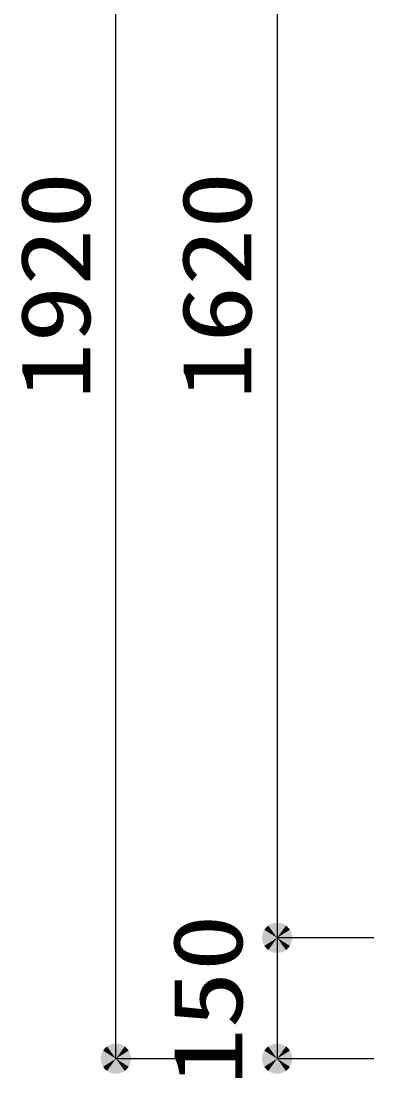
# Model space of a CAD drawing. Units: millimetres, scale not verified. Extents: x -8093 to 8093, y -5792 to 5792.
# Drawn here: x -6998 to -6561, y 2909 to 4221 of the extents above; entities that cross this region are included whole.
import ezdxf
from ezdxf.enums import TextEntityAlignment as Align

# ---------------------------------------------------------------- set-up
doc = ezdxf.new("R2010")
doc.units = ezdxf.units.MM
doc.header["$LTSCALE"] = 30
doc.layers.add('0-4_00クル-フ-6寸法', color=132, linetype='Continuous', lineweight=25)
doc.styles.add('ＭＳ ゴシック', font='')
doc.styles.get('ＭＳ ゴシック').set_extended_font_data('MS Gothic')

msp = doc.modelspace()

# ---------------------------------------------------------------- linework, layer by layer
at = {"layer": '0-4_00クル-フ-6寸法', "color": 4}
for p, q in [((-6880.6, 2932.94), (-6880.6, 4852.94)), ((-6680.6, 4702.94), (-6680.6, 3082.94)), ((-6560.6, 3082.94), (-6680.6, 3082.94)), ((-6560.6, 3082.94), (-6680.6, 3082.94)), ((-6680.6, 3082.94), (-6680.6, 2932.94)), ((-6760.6, 2932.94), (-6880.6, 2932.94)), ((-6560.6, 2932.94), (-6680.6, 2932.94))]:
    msp.add_line(p, q, dxfattribs=at)
at = {"layer": '0-4_00クル-フ-6寸法'}
for points in [[(-6680.6, 3082.94), (-6696.43, 3092.99), (-6695.04, 3094.89)], [(-6680.6, 3082.94), (-6696.43, 3092.99), (-6695.04, 3094.89)], [(-6680.6, 3082.94), (-6695.04, 3094.89), (-6693.43, 3096.61)], [(-6680.6, 3082.94), (-6695.04, 3094.89), (-6693.43, 3096.61)], [(-6680.6, 3082.94), (-6693.43, 3096.61), (-6691.62, 3098.11)], [(-6680.6, 3082.94), (-6693.43, 3096.61), (-6691.62, 3098.11)], [(-6680.6, 3082.94), (-6691.62, 3098.11), (-6689.63, 3099.37)], [(-6680.6, 3082.94), (-6691.62, 3098.11), (-6689.63, 3099.37)], [(-6680.6, 3082.94), (-6689.63, 3099.37), (-6687.5, 3100.38)], [(-6680.6, 3082.94), (-6689.63, 3099.37), (-6687.5, 3100.38)], [(-6680.6, 3082.94), (-6687.5, 3100.38), (-6685.26, 3101.1)], [(-6680.6, 3082.94), (-6687.5, 3100.38), (-6685.26, 3101.1)], [(-6680.6, 3082.94), (-6685.26, 3101.1), (-6682.95, 3101.55)], [(-6680.6, 3082.94), (-6685.26, 3101.1), (-6682.95, 3101.55)], [(-6680.6, 3082.94), (-6682.95, 3101.55), (-6680.6, 3101.69)], [(-6680.6, 3082.94), (-6682.95, 3101.55), (-6680.6, 3101.69)], [(-6680.6, 3082.94), (-6680.6, 3101.69), (-6678.25, 3101.55)], [(-6680.6, 3082.94), (-6680.6, 3101.69), (-6678.25, 3101.55)], [(-6680.6, 3082.94), (-6678.25, 3101.55), (-6675.93, 3101.1)], [(-6680.6, 3082.94), (-6678.25, 3101.55), (-6675.93, 3101.1)], [(-6680.6, 3082.94), (-6675.93, 3101.1), (-6673.69, 3100.38)], [(-6680.6, 3082.94), (-6675.93, 3101.1), (-6673.69, 3100.38)], [(-6680.6, 3082.94), (-6673.69, 3100.38), (-6671.56, 3099.37)], [(-6680.6, 3082.94), (-6673.69, 3100.38), (-6671.56, 3099.37)], [(-6680.6, 3082.94), (-6671.56, 3099.37), (-6669.57, 3098.11)], [(-6680.6, 3082.94), (-6671.56, 3099.37), (-6669.57, 3098.11)], [(-6680.6, 3082.94), (-6669.57, 3098.11), (-6667.76, 3096.61)], [(-6680.6, 3082.94), (-6669.57, 3098.11), (-6667.76, 3096.61)], [(-6680.6, 3082.94), (-6667.76, 3096.61), (-6666.15, 3094.89)], [(-6680.6, 3082.94), (-6667.76, 3096.61), (-6666.15, 3094.89)], [(-6680.6, 3082.94), (-6666.15, 3094.89), (-6664.76, 3092.99)], [(-6680.6, 3082.94), (-6666.15, 3094.89), (-6664.76, 3092.99)], [(-6680.6, 3082.94), (-6699.31, 3084.12), (-6699.01, 3086.46)], [(-6680.6, 3082.94), (-6699.31, 3084.12), (-6699.01, 3086.46)], [(-6680.6, 3082.94), (-6699.31, 3081.77), (-6699.31, 3084.12)], [(-6680.6, 3082.94), (-6699.31, 3081.77), (-6699.31, 3084.12)], [(-6680.6, 3082.94), (-6699.01, 3079.43), (-6699.31, 3081.77)], [(-6680.6, 3082.94), (-6699.01, 3079.43), (-6699.31, 3081.77)], [(-6680.6, 3082.94), (-6699.01, 3086.46), (-6698.43, 3088.74)], [(-6680.6, 3082.94), (-6699.01, 3086.46), (-6698.43, 3088.74)], [(-6680.6, 3082.94), (-6698.43, 3077.15), (-6699.01, 3079.43)], [(-6680.6, 3082.94), (-6698.43, 3077.15), (-6699.01, 3079.43)], [(-6680.6, 3082.94), (-6698.43, 3088.74), (-6697.56, 3090.93)], [(-6680.6, 3082.94), (-6698.43, 3088.74), (-6697.56, 3090.93)], [(-6680.6, 3082.94), (-6697.56, 3074.96), (-6698.43, 3077.15)], [(-6680.6, 3082.94), (-6697.56, 3074.96), (-6698.43, 3077.15)], [(-6680.6, 3082.94), (-6697.56, 3090.93), (-6696.43, 3092.99)], [(-6680.6, 3082.94), (-6697.56, 3090.93), (-6696.43, 3092.99)], [(-6680.6, 3082.94), (-6696.43, 3072.9), (-6697.56, 3074.96)], [(-6680.6, 3082.94), (-6696.43, 3072.9), (-6697.56, 3074.96)], [(-6680.6, 3082.94), (-6695.04, 3070.99), (-6696.43, 3072.9)], [(-6680.6, 3082.94), (-6695.04, 3070.99), (-6696.43, 3072.9)], [(-6680.6, 3082.94), (-6693.43, 3069.28), (-6695.04, 3070.99)], [(-6680.6, 3082.94), (-6693.43, 3069.28), (-6695.04, 3070.99)], [(-6680.6, 3082.94), (-6691.62, 3067.77), (-6693.43, 3069.28)], [(-6680.6, 3082.94), (-6691.62, 3067.77), (-6693.43, 3069.28)], [(-6680.6, 3082.94), (-6689.63, 3066.51), (-6691.62, 3067.77)], [(-6680.6, 3082.94), (-6689.63, 3066.51), (-6691.62, 3067.77)], [(-6680.6, 3082.94), (-6687.5, 3065.51), (-6689.63, 3066.51)], [(-6680.6, 3082.94), (-6687.5, 3065.51), (-6689.63, 3066.51)], [(-6680.6, 3082.94), (-6685.26, 3064.78), (-6687.5, 3065.51)], [(-6680.6, 3082.94), (-6685.26, 3064.78), (-6687.5, 3065.51)], [(-6680.6, 3082.94), (-6682.95, 3064.34), (-6685.26, 3064.78)], [(-6680.6, 3082.94), (-6682.95, 3064.34), (-6685.26, 3064.78)], [(-6680.6, 3082.94), (-6680.6, 3064.19), (-6682.95, 3064.34)], [(-6680.6, 3082.94), (-6680.6, 3064.19), (-6682.95, 3064.34)], [(-6680.6, 3082.94), (-6664.76, 3092.99), (-6663.63, 3090.93)], [(-6680.6, 3082.94), (-6664.76, 3092.99), (-6663.63, 3090.93)], [(-6680.6, 3082.94), (-6663.63, 3090.93), (-6662.76, 3088.74)], [(-6680.6, 3082.94), (-6663.63, 3090.93), (-6662.76, 3088.74)], [(-6680.6, 3082.94), (-6662.76, 3088.74), (-6662.18, 3086.46)], [(-6680.6, 3082.94), (-6662.76, 3088.74), (-6662.18, 3086.46)], [(-6680.6, 3082.94), (-6662.18, 3086.46), (-6661.88, 3084.12)], [(-6680.6, 3082.94), (-6662.18, 3086.46), (-6661.88, 3084.12)], [(-6680.6, 3082.94), (-6661.88, 3084.12), (-6661.88, 3081.77)], [(-6680.6, 3082.94), (-6661.88, 3084.12), (-6661.88, 3081.77)], [(-6680.6, 3082.94), (-6678.25, 3064.34), (-6680.6, 3064.19)], [(-6680.6, 3082.94), (-6675.93, 3064.78), (-6678.25, 3064.34)], [(-6680.6, 3082.94), (-6673.69, 3065.51), (-6675.93, 3064.78)], [(-6680.6, 3082.94), (-6671.56, 3066.51), (-6673.69, 3065.51)], [(-6680.6, 3082.94), (-6669.57, 3067.77), (-6671.56, 3066.51)], [(-6680.6, 3082.94), (-6667.76, 3069.28), (-6669.57, 3067.77)], [(-6680.6, 3082.94), (-6666.15, 3070.99), (-6667.76, 3069.28)], [(-6680.6, 3082.94), (-6664.76, 3072.9), (-6666.15, 3070.99)], [(-6680.6, 3082.94), (-6663.63, 3074.96), (-6664.76, 3072.9)], [(-6680.6, 3082.94), (-6662.76, 3077.15), (-6663.63, 3074.96)], [(-6680.6, 3082.94), (-6662.18, 3079.43), (-6662.76, 3077.15)], [(-6680.6, 3082.94), (-6661.88, 3081.77), (-6662.18, 3079.43)], [(-6680.6, 3082.94), (-6678.25, 3064.34), (-6680.6, 3064.19)], [(-6680.6, 3082.94), (-6675.93, 3064.78), (-6678.25, 3064.34)], [(-6680.6, 3082.94), (-6673.69, 3065.51), (-6675.93, 3064.78)], [(-6680.6, 3082.94), (-6671.56, 3066.51), (-6673.69, 3065.51)], [(-6680.6, 3082.94), (-6669.57, 3067.77), (-6671.56, 3066.51)], [(-6680.6, 3082.94), (-6667.76, 3069.28), (-6669.57, 3067.77)], [(-6680.6, 3082.94), (-6666.15, 3070.99), (-6667.76, 3069.28)], [(-6680.6, 3082.94), (-6664.76, 3072.9), (-6666.15, 3070.99)], [(-6680.6, 3082.94), (-6663.63, 3074.96), (-6664.76, 3072.9)], [(-6680.6, 3082.94), (-6662.76, 3077.15), (-6663.63, 3074.96)], [(-6680.6, 3082.94), (-6662.18, 3079.43), (-6662.76, 3077.15)], [(-6680.6, 3082.94), (-6661.88, 3081.77), (-6662.18, 3079.43)], [(-6880.6, 2932.94), (-6887.5, 2950.38), (-6885.26, 2951.1)], [(-6880.6, 2932.94), (-6885.26, 2951.1), (-6882.95, 2951.55)], [(-6880.6, 2932.94), (-6882.95, 2951.55), (-6880.6, 2951.69)], [(-6880.6, 2932.94), (-6880.6, 2951.69), (-6878.25, 2951.55)], [(-6880.6, 2932.94), (-6878.25, 2951.55), (-6875.93, 2951.1)], [(-6880.6, 2932.94), (-6875.93, 2951.1), (-6873.69, 2950.38)], [(-6680.6, 2932.94), (-6687.5, 2950.38), (-6685.26, 2951.1)], [(-6680.6, 2932.94), (-6685.26, 2951.1), (-6682.95, 2951.55)], [(-6680.6, 2932.94), (-6682.95, 2951.55), (-6680.6, 2951.69)], [(-6680.6, 2932.94), (-6680.6, 2951.69), (-6678.25, 2951.55)], [(-6680.6, 2932.94), (-6678.25, 2951.55), (-6675.93, 2951.1)], [(-6680.6, 2932.94), (-6675.93, 2951.1), (-6673.69, 2950.38)], [(-6880.6, 2932.94), (-6899.01, 2936.46), (-6898.43, 2938.74)], [(-6880.6, 2932.94), (-6898.43, 2938.74), (-6897.56, 2940.93)], [(-6880.6, 2932.94), (-6897.56, 2940.93), (-6896.43, 2942.99)], [(-6880.6, 2932.94), (-6896.43, 2942.99), (-6895.04, 2944.89)], [(-6880.6, 2932.94), (-6895.04, 2944.89), (-6893.43, 2946.61)], [(-6880.6, 2932.94), (-6893.43, 2946.61), (-6891.62, 2948.11)], [(-6880.6, 2932.94), (-6891.62, 2948.11), (-6889.63, 2949.37)], [(-6880.6, 2932.94), (-6889.63, 2949.37), (-6887.5, 2950.38)], [(-6880.6, 2932.94), (-6873.69, 2950.38), (-6871.56, 2949.37)], [(-6880.6, 2932.94), (-6871.56, 2949.37), (-6869.57, 2948.11)], [(-6880.6, 2932.94), (-6869.57, 2948.11), (-6867.76, 2946.61)], [(-6880.6, 2932.94), (-6867.76, 2946.61), (-6866.15, 2944.89)], [(-6880.6, 2932.94), (-6866.15, 2944.89), (-6864.76, 2942.99)], [(-6880.6, 2932.94), (-6864.76, 2942.99), (-6863.63, 2940.93)], [(-6880.6, 2932.94), (-6863.63, 2940.93), (-6862.76, 2938.74)], [(-6880.6, 2932.94), (-6862.76, 2938.74), (-6862.18, 2936.46)], [(-6680.6, 2932.94), (-6699.01, 2936.46), (-6698.43, 2938.74)], [(-6680.6, 2932.94), (-6698.43, 2938.74), (-6697.56, 2940.93)], [(-6680.6, 2932.94), (-6697.56, 2940.93), (-6696.43, 2942.99)], [(-6680.6, 2932.94), (-6696.43, 2942.99), (-6695.04, 2944.89)], [(-6680.6, 2932.94), (-6695.04, 2944.89), (-6693.43, 2946.61)], [(-6680.6, 2932.94), (-6693.43, 2946.61), (-6691.62, 2948.11)], [(-6680.6, 2932.94), (-6691.62, 2948.11), (-6689.63, 2949.37)], [(-6680.6, 2932.94), (-6689.63, 2949.37), (-6687.5, 2950.38)], [(-6680.6, 2932.94), (-6673.69, 2950.38), (-6671.56, 2949.37)], [(-6680.6, 2932.94), (-6671.56, 2949.37), (-6669.57, 2948.11)], [(-6680.6, 2932.94), (-6669.57, 2948.11), (-6667.76, 2946.61)], [(-6680.6, 2932.94), (-6667.76, 2946.61), (-6666.15, 2944.89)], [(-6680.6, 2932.94), (-6666.15, 2944.89), (-6664.76, 2942.99)], [(-6680.6, 2932.94), (-6664.76, 2942.99), (-6663.63, 2940.93)], [(-6680.6, 2932.94), (-6663.63, 2940.93), (-6662.76, 2938.74)], [(-6680.6, 2932.94), (-6662.76, 2938.74), (-6662.18, 2936.46)], [(-6880.6, 2932.94), (-6899.31, 2934.12), (-6899.01, 2936.46)], [(-6880.6, 2932.94), (-6899.31, 2931.77), (-6899.31, 2934.12)], [(-6880.6, 2932.94), (-6899.01, 2929.43), (-6899.31, 2931.77)], [(-6880.6, 2932.94), (-6898.43, 2927.15), (-6899.01, 2929.43)], [(-6880.6, 2932.94), (-6897.56, 2924.96), (-6898.43, 2927.15)], [(-6880.6, 2932.94), (-6896.43, 2922.9), (-6897.56, 2924.96)], [(-6880.6, 2932.94), (-6895.04, 2920.99), (-6896.43, 2922.9)], [(-6880.6, 2932.94), (-6893.43, 2919.28), (-6895.04, 2920.99)], [(-6880.6, 2932.94), (-6891.62, 2917.77), (-6893.43, 2919.28)], [(-6880.6, 2932.94), (-6889.63, 2916.51), (-6891.62, 2917.77)], [(-6880.6, 2932.94), (-6887.5, 2915.51), (-6889.63, 2916.51)], [(-6880.6, 2932.94), (-6885.26, 2914.78), (-6887.5, 2915.51)], [(-6880.6, 2932.94), (-6882.95, 2914.34), (-6885.26, 2914.78)], [(-6880.6, 2932.94), (-6880.6, 2914.19), (-6882.95, 2914.34)], [(-6880.6, 2932.94), (-6862.18, 2936.46), (-6861.88, 2934.12)], [(-6880.6, 2932.94), (-6861.88, 2934.12), (-6861.88, 2931.77)], [(-6880.6, 2932.94), (-6878.25, 2914.34), (-6880.6, 2914.19)], [(-6880.6, 2932.94), (-6875.93, 2914.78), (-6878.25, 2914.34)], [(-6880.6, 2932.94), (-6873.69, 2915.51), (-6875.93, 2914.78)], [(-6880.6, 2932.94), (-6871.56, 2916.51), (-6873.69, 2915.51)], [(-6880.6, 2932.94), (-6869.57, 2917.77), (-6871.56, 2916.51)], [(-6880.6, 2932.94), (-6867.76, 2919.28), (-6869.57, 2917.77)], [(-6880.6, 2932.94), (-6866.15, 2920.99), (-6867.76, 2919.28)], [(-6880.6, 2932.94), (-6864.76, 2922.9), (-6866.15, 2920.99)], [(-6880.6, 2932.94), (-6863.63, 2924.96), (-6864.76, 2922.9)], [(-6880.6, 2932.94), (-6862.76, 2927.15), (-6863.63, 2924.96)], [(-6880.6, 2932.94), (-6862.18, 2929.43), (-6862.76, 2927.15)], [(-6880.6, 2932.94), (-6861.88, 2931.77), (-6862.18, 2929.43)], [(-6680.6, 2932.94), (-6699.31, 2934.12), (-6699.01, 2936.46)], [(-6680.6, 2932.94), (-6699.31, 2931.77), (-6699.31, 2934.12)], [(-6680.6, 2932.94), (-6699.01, 2929.43), (-6699.31, 2931.77)], [(-6680.6, 2932.94), (-6698.43, 2927.15), (-6699.01, 2929.43)], [(-6680.6, 2932.94), (-6697.56, 2924.96), (-6698.43, 2927.15)], [(-6680.6, 2932.94), (-6696.43, 2922.9), (-6697.56, 2924.96)], [(-6680.6, 2932.94), (-6695.04, 2920.99), (-6696.43, 2922.9)], [(-6680.6, 2932.94), (-6693.43, 2919.28), (-6695.04, 2920.99)], [(-6680.6, 2932.94), (-6691.62, 2917.77), (-6693.43, 2919.28)], [(-6680.6, 2932.94), (-6689.63, 2916.51), (-6691.62, 2917.77)], [(-6680.6, 2932.94), (-6687.5, 2915.51), (-6689.63, 2916.51)], [(-6680.6, 2932.94), (-6685.26, 2914.78), (-6687.5, 2915.51)], [(-6680.6, 2932.94), (-6682.95, 2914.34), (-6685.26, 2914.78)], [(-6680.6, 2932.94), (-6680.6, 2914.19), (-6682.95, 2914.34)], [(-6680.6, 2932.94), (-6662.18, 2936.46), (-6661.88, 2934.12)], [(-6680.6, 2932.94), (-6661.88, 2934.12), (-6661.88, 2931.77)], [(-6680.6, 2932.94), (-6678.25, 2914.34), (-6680.6, 2914.19)], [(-6680.6, 2932.94), (-6675.93, 2914.78), (-6678.25, 2914.34)], [(-6680.6, 2932.94), (-6673.69, 2915.51), (-6675.93, 2914.78)], [(-6680.6, 2932.94), (-6671.56, 2916.51), (-6673.69, 2915.51)], [(-6680.6, 2932.94), (-6669.57, 2917.77), (-6671.56, 2916.51)], [(-6680.6, 2932.94), (-6667.76, 2919.28), (-6669.57, 2917.77)], [(-6680.6, 2932.94), (-6666.15, 2920.99), (-6667.76, 2919.28)], [(-6680.6, 2932.94), (-6664.76, 2922.9), (-6666.15, 2920.99)], [(-6680.6, 2932.94), (-6663.63, 2924.96), (-6664.76, 2922.9)], [(-6680.6, 2932.94), (-6662.76, 2927.15), (-6663.63, 2924.96)], [(-6680.6, 2932.94), (-6662.18, 2929.43), (-6662.76, 2927.15)], [(-6680.6, 2932.94), (-6661.88, 2931.77), (-6662.18, 2929.43)]]:
    msp.add_solid(points, dxfattribs=at)

# ---------------------------------------------------------------- texts
at = {"layer": '0-4_00クル-フ-6寸法', "color": 3, "style": 'ＭＳ ゴシック', "width": 1.2}
for s, p in [('1920', (-6886.44, 3750.66)), ('1620', (-6686.44, 3750.66)), ('150', (-6697.69, 2899.94))]:
    msp.add_text(s, height=86.66, rotation=90, dxfattribs=at).set_placement(p, align=Align.BOTTOM_LEFT)

doc.saveas('drawing.dxf')
